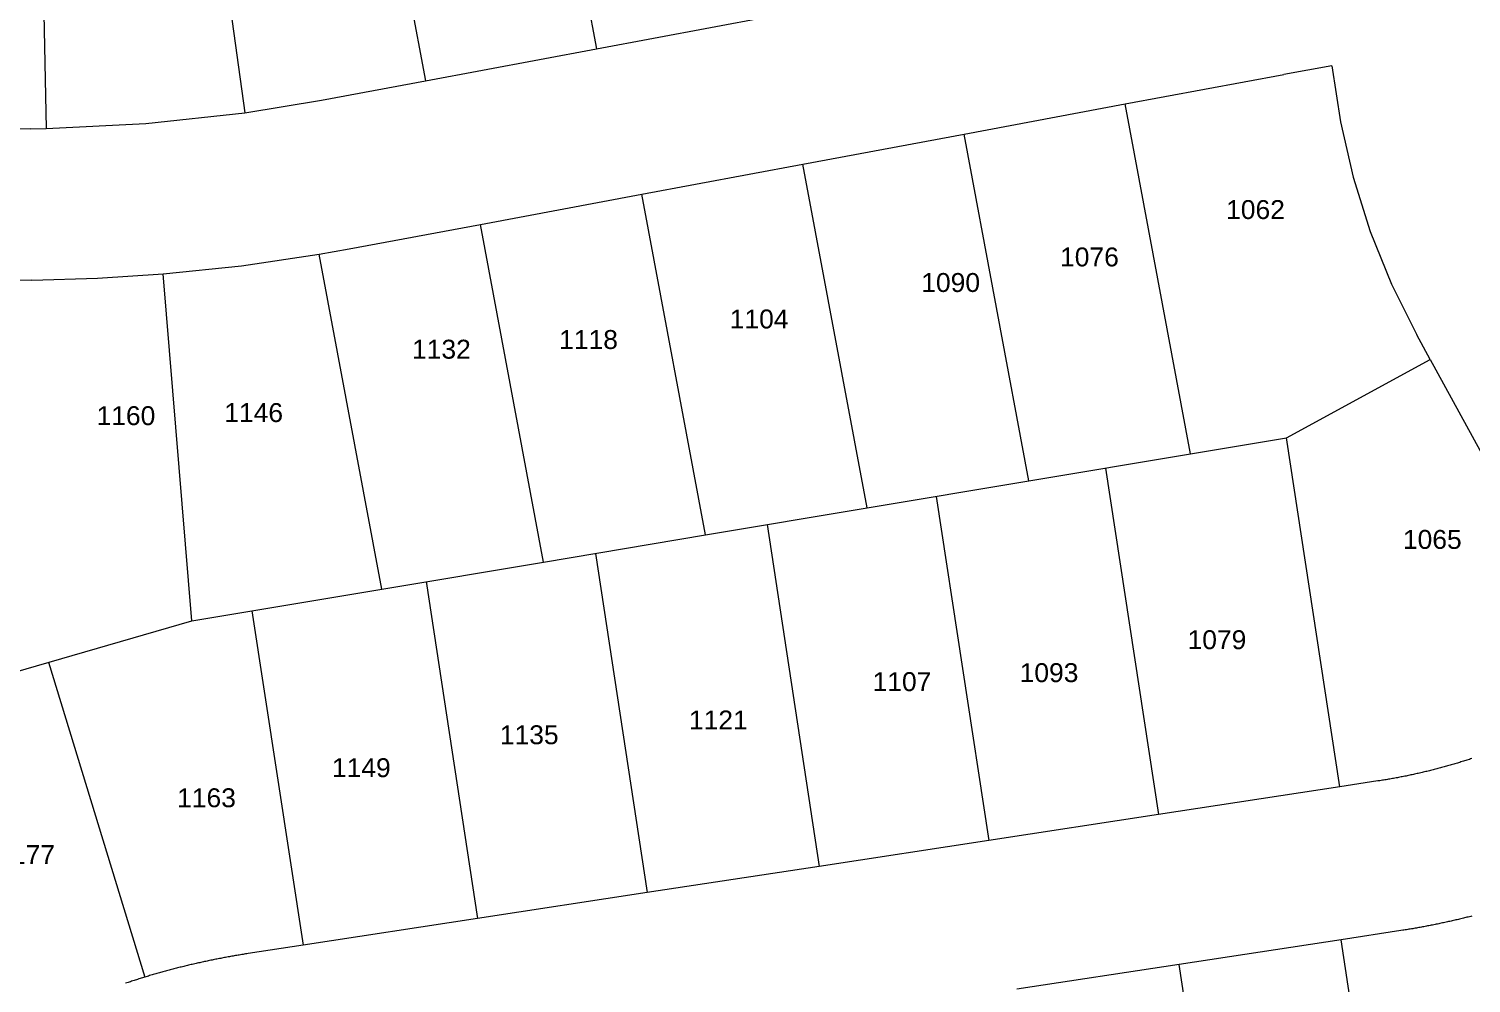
# Model space of a CAD drawing. Header units: feet. Extents: x 865220 to 2866543, y -2240498 to 973965.
# Drawn here: x 2861354 to 2861926, y 965740 to 966119 of the extents above; entities that cross this region are included whole.
import ezdxf
from ezdxf.enums import TextEntityAlignment as Align

# ---------------------------------------------------------------- set-up
doc = ezdxf.new("R2010")
doc.units = ezdxf.units.FT
doc.header["$LTSCALE"] = 0.015
doc.header["$MEASUREMENT"] = 0
doc.layers.add('Dakota County Addresses', color=7, linetype='Continuous')
doc.layers.add('Dakota County Parcels', color=7, linetype='Continuous')
doc.styles.add('Dimensions 100', font='arial.ttf')

# ---------------------------------------------------------------- blocks, each defined once
blk = doc.blocks.new('ACMAP_ANN_TEMPLATE_Dakota County Addresses')
at = {"layer": 'Dakota County Addresses', "style": 'Dimensions 100'}
blk.add_attdef('DakotaCountyAddress', text='', height=50, dxfattribs=at).set_placement((0, 0), align=Align.CENTER)

msp = doc.modelspace()

# ---------------------------------------------------------------- linework, layer by layer
at = {"layer": 'Dakota County Parcels', "lineweight": 5, "ltscale": 100}
for p, q in [((2861554.77, 966241.19), (2861579.15, 966110.76)), ((2861486.97, 966228.45), (2861511.33, 966098.09)), ((2861358.3, 966212.21), (2861361.09, 966079.13)), ((2861421.53, 966216.15), (2861439.81, 966085.44)), ((2861579.15, 966110.76), (2861646.96, 966123.44)), ((2861511.33, 966098.09), (2861579.15, 966110.76)), ((2861870.61, 966104.05), (2861851.58, 966100.64)), ((2861470.1, 966090.39), (2861511.33, 966098.09)), ((2861788.73, 966088.9), (2861851.58, 966100.64)), ((2861439.81, 966085.44), (2861470.1, 966090.39)), ((2861724.85, 966076.96), (2861788.73, 966088.9)), ((2861814.66, 965950.18), (2861788.73, 966088.9)), ((2861354.63, 966079.03), (2861361.09, 966079.13)), ((2861660.96, 966065.02), (2861724.85, 966076.96)), ((2861750.54, 965939.46), (2861724.85, 966076.96)), ((2861597.07, 966053.08), (2861660.96, 966065.02)), ((2861686.43, 965928.74), (2861660.96, 966065.02)), ((2861533.19, 966041.14), (2861597.07, 966053.08)), ((2861622.31, 965918.01), (2861597.07, 966053.08)), ((2861481.12, 966031.41), (2861533.19, 966041.14)), ((2861558.2, 965907.29), (2861533.19, 966041.14)), ((2861469.28, 966029.3), (2861481.12, 966031.41)), ((2861494.09, 965896.57), (2861469.28, 966029.3)), ((2861355.31, 966019.04), (2861343.89, 966018.82)), ((2861418.81, 965883.98), (2861407.4, 966021.49)), ((2861909.59, 965987.64), (2861904.29, 965997.34)), ((2861852.62, 965956.53), (2861909.59, 965987.64)), ((2861909.6, 965987.65), (2861982.26, 965854.61)), ((2861873.79, 965818.16), (2861852.64, 965956.54)), ((2861780.91, 965944.55), (2861801.9, 965807.18)), ((2861713.84, 965933.33), (2861734.69, 965796.91)), ((2861646.77, 965922.11), (2861667.47, 965786.63)), ((2861578.71, 965910.73), (2861599.27, 965776.21)), ((2861511.64, 965899.51), (2861532.05, 965765.94)), ((2861442.6, 965887.97), (2861462.86, 965755.37)), ((2861362.01, 965867.58), (2861400.15, 965742.71)), ((2861873.79, 965818.16), (2861801.9, 965807.18)), ((2861888.89, 965820.47), (2861873.79, 965818.16)), ((2861801.9, 965807.18), (2861734.69, 965796.91)), ((2861734.69, 965796.91), (2861667.47, 965786.63)), ((2861667.47, 965786.63), (2861599.27, 965776.21)), ((2861599.27, 965776.21), (2861532.05, 965765.94)), ((2861532.05, 965765.94), (2861462.86, 965755.37)), ((2861897.96, 965761.16), (2861874.33, 965757.55)), ((2861462.86, 965755.37), (2861441.04, 965752.03)), ((2861874.33, 965757.55), (2861810.09, 965747.74)), ((2861885.45, 965684.79), (2861874.33, 965757.55)), ((2861810.09, 965747.74), (2861745.83, 965737.92)), ((2861831.61, 965606.89), (2861810.09, 965747.74))]:
    msp.add_line(p, q, dxfattribs=at)
for points in [[(2861870.61, 966104.05), (2861873.99, 966081.79), (2861879.08, 966059.86), (2861885.85, 966038.39), (2861894.27, 966017.51), (2861904.29, 965997.34)], [(2861361.09, 966079.13), (2861400.55, 966081.13), (2861439.81, 966085.44)], [(2861354.63, 966079.03), (2861324.24, 966078.1), (2861293.9, 966076)], [(2861407.4, 966021.49), (2861438.42, 966024.73), (2861469.28, 966029.3)], [(2861355.31, 966019.04), (2861381.37, 966019.8), (2861407.4, 966021.49)], [(2861418.81, 965883.98), (2861494.09, 965896.57), (2861558.2, 965907.29), (2861622.31, 965918.01), (2861686.43, 965928.74), (2861750.54, 965939.46), (2861814.66, 965950.18), (2861852.62, 965956.53)], [(2861196.12, 965819.64), (2861237.51, 965831.6), (2861291.93, 965847.32), (2861348.08, 965863.55), (2861418.81, 965883.98)], [(2861926.09, 965829.37), (2861925.62, 965829.22), (2861925.14, 965829.06), (2861924.67, 965828.91), (2861924.19, 965828.76), (2861923.72, 965828.6), (2861923.24, 965828.45), (2861922.76, 965828.3), (2861922.28, 965828.15), (2861921.81, 965828.01), (2861921.33, 965827.86), (2861920.85, 965827.72), (2861920.37, 965827.57), (2861919.89, 965827.43), (2861919.41, 965827.28), (2861918.93, 965827.14), (2861918.45, 965827), (2861917.97, 965826.86), (2861917.49, 965826.73), (2861917.01, 965826.59), (2861916.53, 965826.45), (2861916.05, 965826.32), (2861915.57, 965826.18), (2861915.09, 965826.05), (2861914.61, 965825.92), (2861914.12, 965825.79), (2861913.64, 965825.66), (2861913.16, 965825.53), (2861912.67, 965825.4), (2861912.19, 965825.27), (2861911.71, 965825.15), (2861911.22, 965825.02), (2861910.74, 965824.9), (2861910.25, 965824.78), (2861909.77, 965824.66), (2861909.28, 965824.54), (2861908.8, 965824.42), (2861908.31, 965824.3), (2861907.83, 965824.18), (2861907.34, 965824.07), (2861906.85, 965823.95), (2861906.37, 965823.84), (2861905.88, 965823.72), (2861905.39, 965823.61), (2861904.9, 965823.5), (2861904.42, 965823.39), (2861903.93, 965823.28), (2861903.44, 965823.17), (2861902.95, 965823.07), (2861902.46, 965822.96), (2861901.97, 965822.86), (2861901.48, 965822.75), (2861901, 965822.65), (2861900.51, 965822.55), (2861900.02, 965822.45), (2861899.53, 965822.35), (2861899.04, 965822.25), (2861898.55, 965822.16), (2861898.05, 965822.06), (2861897.56, 965821.97), (2861897.07, 965821.87), (2861896.58, 965821.78), (2861896.09, 965821.69), (2861895.6, 965821.6), (2861895.11, 965821.51), (2861894.61, 965821.42), (2861894.12, 965821.33), (2861893.63, 965821.24), (2861893.14, 965821.16), (2861892.64, 965821.07), (2861892.15, 965820.99), (2861891.66, 965820.91), (2861891.16, 965820.83), (2861890.67, 965820.75), (2861890.18, 965820.67), (2861889.68, 965820.59), (2861888.89, 965820.47)], [(2861926.13, 965766.91), (2861925.65, 965766.79), (2861925.16, 965766.67), (2861924.68, 965766.54), (2861924.19, 965766.42), (2861923.71, 965766.3), (2861923.22, 965766.18), (2861922.74, 965766.06), (2861922.25, 965765.95), (2861921.76, 965765.83), (2861921.28, 965765.71), (2861920.79, 965765.6), (2861920.3, 965765.48), (2861919.82, 965765.37), (2861919.33, 965765.26), (2861918.84, 965765.15), (2861918.36, 965765.03), (2861917.87, 965764.92), (2861917.38, 965764.81), (2861916.89, 965764.71), (2861916.4, 965764.6), (2861915.92, 965764.49), (2861915.43, 965764.39), (2861914.94, 965764.28), (2861914.45, 965764.18), (2861913.96, 965764.07), (2861913.47, 965763.97), (2861912.98, 965763.87), (2861912.49, 965763.77), (2861912, 965763.67), (2861911.51, 965763.57), (2861911.02, 965763.47), (2861910.53, 965763.37), (2861910.04, 965763.27), (2861909.55, 965763.18), (2861909.06, 965763.08), (2861908.57, 965762.99), (2861908.08, 965762.9), (2861907.59, 965762.8), (2861907.09, 965762.71), (2861906.6, 965762.62), (2861906.11, 965762.53), (2861905.62, 965762.44), (2861905.13, 965762.35), (2861904.63, 965762.27), (2861904.14, 965762.18), (2861903.65, 965762.09), (2861903.16, 965762.01), (2861902.66, 965761.92), (2861902.17, 965761.84), (2861901.68, 965761.76), (2861901.18, 965761.68), (2861900.69, 965761.6), (2861900.2, 965761.52), (2861899.7, 965761.44), (2861899.21, 965761.36), (2861898.72, 965761.28), (2861897.96, 965761.16)], [(2861441.04, 965752.03), (2861440.55, 965751.96), (2861440.05, 965751.88), (2861439.56, 965751.8), (2861439.06, 965751.72), (2861438.57, 965751.64), (2861438.08, 965751.56), (2861437.58, 965751.48), (2861437.09, 965751.4), (2861436.6, 965751.32), (2861436.11, 965751.23), (2861435.61, 965751.15), (2861435.12, 965751.06), (2861434.63, 965750.98), (2861434.14, 965750.89), (2861433.64, 965750.8), (2861433.15, 965750.71), (2861432.66, 965750.63), (2861432.17, 965750.53), (2861431.68, 965750.44), (2861431.18, 965750.35), (2861430.69, 965750.26), (2861430.2, 965750.16), (2861429.71, 965750.07), (2861429.22, 965749.97), (2861428.73, 965749.88), (2861428.24, 965749.78), (2861427.75, 965749.68), (2861427.26, 965749.58), (2861426.77, 965749.48), (2861426.28, 965749.38), (2861425.79, 965749.28), (2861425.3, 965749.18), (2861424.81, 965749.08), (2861424.32, 965748.97), (2861423.83, 965748.87), (2861423.34, 965748.76), (2861422.86, 965748.66), (2861422.37, 965748.55), (2861421.88, 965748.44), (2861421.39, 965748.33), (2861420.9, 965748.22), (2861420.42, 965748.11), (2861419.93, 965748), (2861419.44, 965747.89), (2861418.96, 965747.77), (2861418.47, 965747.66), (2861417.98, 965747.55), (2861417.5, 965747.43), (2861417.01, 965747.31), (2861416.52, 965747.2), (2861416.04, 965747.08), (2861415.55, 965746.96), (2861415.07, 965746.84), (2861414.58, 965746.72), (2861414.1, 965746.6), (2861413.61, 965746.47), (2861413.13, 965746.35), (2861412.64, 965746.23), (2861412.16, 965746.1), (2861411.68, 965745.98), (2861411.19, 965745.85), (2861410.71, 965745.72), (2861410.22, 965745.59), (2861409.74, 965745.47), (2861409.26, 965745.34), (2861408.78, 965745.2), (2861408.29, 965745.07), (2861407.81, 965744.94), (2861407.33, 965744.81), (2861406.85, 965744.67), (2861406.37, 965744.54), (2861405.89, 965744.4), (2861405.41, 965744.27), (2861404.92, 965744.13), (2861404.44, 965743.99), (2861403.96, 965743.85), (2861403.48, 965743.71), (2861403, 965743.57), (2861402.52, 965743.43), (2861402.05, 965743.29), (2861401.57, 965743.14), (2861401.09, 965743), (2861400.15, 965742.71)], [(2861400.15, 965742.71), (2861399.67, 965742.57), (2861399.19, 965742.42), (2861398.71, 965742.27), (2861398.23, 965742.12), (2861397.76, 965741.97), (2861397.28, 965741.82), (2861396.8, 965741.67), (2861396.33, 965741.52), (2861395.85, 965741.37), (2861395.38, 965741.21), (2861394.9, 965741.06), (2861394.43, 965740.9), (2861393.95, 965740.75), (2861393.48, 965740.59), (2861393, 965740.43), (2861392.53, 965740.27)]]:
    msp.add_lwpolyline(points, dxfattribs=at)

# ---------------------------------------------------------------- block references
at = {"layer": 'Dakota County Addresses', "lineweight": 5, "ltscale": 100, "xscale": 0.15, "yscale": 0.15, "zscale": 0.15}
for p, values in [((2861840.36, 966043.28), {'DakotaCountyAddress': '1062'}), ((2861774.55, 966024.5), {'DakotaCountyAddress': '1076'}), ((2861719.53, 966014.36), {'DakotaCountyAddress': '1090'}), ((2861643.63, 965999.89), {'DakotaCountyAddress': '1104'}), ((2861517.69, 965987.92), {'DakotaCountyAddress': '1132'}), ((2861576, 965991.76), {'DakotaCountyAddress': '1118'}), ((2861392.65, 965961.56), {'DakotaCountyAddress': '1160'}), ((2861443.27, 965962.79), {'DakotaCountyAddress': '1146'}), ((2861910.44, 965912.5), {'DakotaCountyAddress': '1065'}), ((2861825.08, 965872.74), {'DakotaCountyAddress': '1079'}), ((2861700.24, 965856.12), {'DakotaCountyAddress': '1107'}), ((2861758.53, 965859.68), {'DakotaCountyAddress': '1093'}), ((2861627.45, 965840.91), {'DakotaCountyAddress': '1121'}), ((2861552.5, 965835.05), {'DakotaCountyAddress': '1135'}), ((2861485.95, 965821.99), {'DakotaCountyAddress': '1149'}), ((2861424.58, 965810.07), {'DakotaCountyAddress': '1163'}), ((2861352.91, 965787.55), {'DakotaCountyAddress': '1177'})]:
    msp.add_blockref('ACMAP_ANN_TEMPLATE_Dakota County Addresses', p, dxfattribs=at).add_auto_attribs(values)

doc.saveas('drawing.dxf')
